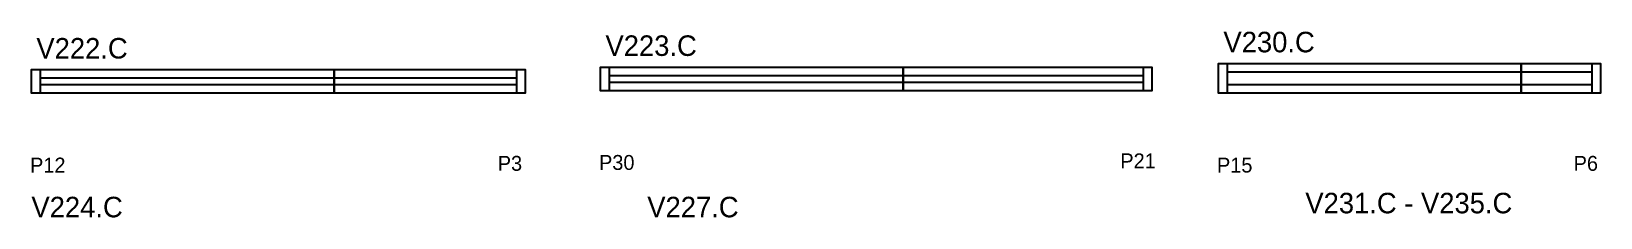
# Model space of a CAD drawing. Header units: metres. Extents: x 1683 to 2947, y 15941 to 16091.
import ezdxf

# ---------------------------------------------------------------- set-up
doc = ezdxf.new("R2010")
doc.units = ezdxf.units.M
for name, color, linetype in [('5', 7, 'Continuous'), ('NOMENCLATURA', 7, 'Continuous'), ('Painéis', 7, 'Continuous'), ('SARR_2.2x7', 7, 'Continuous')]:
    doc.layers.add(name, color=color, linetype=linetype)

msp = doc.modelspace()

# ---------------------------------------------------------------- linework, layer by layer
at = {"layer": 'Painéis', "color": 7, "lineweight": 25}
for points in [[(1926.8, 16041.5), (1682.8, 16041.5), (1682.8, 16060.5), (1926.8, 16060.5)], [(1926.8, 16060.5), (2080.8, 16060.5), (2080.8, 16041.5), (1926.8, 16041.5)], [(2385.3, 16043.5), (2141.3, 16043.5), (2141.3, 16062.5), (2385.3, 16062.5)], [(2385.3, 16062.5), (2585.8, 16062.5), (2585.8, 16043.5), (2385.3, 16043.5)], [(2883.3, 16041.5), (2639.3, 16041.5), (2639.3, 16065.5), (2883.3, 16065.5)], [(2883.3, 16065.5), (2947.3, 16065.5), (2947.3, 16041.5), (2883.3, 16041.5)]]:
    msp.add_lwpolyline(points, close=True, dxfattribs=at)
at = {"layer": 'SARR_2.2x7', "color": 7, "lineweight": 25}
for p, q in [((1689.8, 16060.5), (1689.8, 16041.5)), ((2073.8, 16060.5), (2073.8, 16041.5)), ((2148.3, 16062.5), (2148.3, 16043.5)), ((2578.8, 16062.5), (2578.8, 16043.5)), ((2646.3, 16065.5), (2646.3, 16041.5)), ((2940.3, 16065.5), (2940.3, 16041.5)), ((1926.8, 16053.5), (1689.8, 16053.5)), ((1689.8, 16048.5), (1926.8, 16048.5)), ((2073.8, 16053.5), (1926.8, 16053.5)), ((1926.8, 16048.5), (2073.8, 16048.5)), ((2385.3, 16055.5), (2148.3, 16055.5)), ((2148.3, 16050.5), (2385.3, 16050.5)), ((2578.8, 16055.5), (2385.3, 16055.5)), ((2385.3, 16050.5), (2578.8, 16050.5)), ((2883.3, 16058.5), (2646.3, 16058.5)), ((2646.3, 16048.5), (2883.3, 16048.5)), ((2940.3, 16058.5), (2883.3, 16058.5)), ((2883.3, 16048.5), (2940.3, 16048.5))]:
    msp.add_line(p, q, dxfattribs=at)

# ---------------------------------------------------------------- texts
at = {"layer": '5', "color": 7, "lineweight": 25}
for s, p in [('P12', (1681.7, 15977.7)), ('P3', (2058.6, 15979.1)), ('P30', (2140.2, 15979.8)), ('P21', (2560.3, 15981.1)), ('P15', (2638.2, 15977.7)), ('P6', (2925.6, 15979.1))]:
    msp.add_text(s, height=12, dxfattribs=at).set_placement(p)
at = {"layer": 'NOMENCLATURA', "color": 7, "lineweight": 25}
for s, p in [('V222.C', (1686.8, 16069.4)), ('V223.C', (2145.4, 16071.5)), ('V230.C', (2643.4, 16074.4)), ('V231.C - V235.C', (2709.4, 15944.9)), ('V224.C', (1682.8, 15941.7)), ('V227.C', (2179.1, 15941.7))]:
    msp.add_text(s, height=16.5, dxfattribs=at).set_placement(p)

doc.saveas('drawing.dxf')
